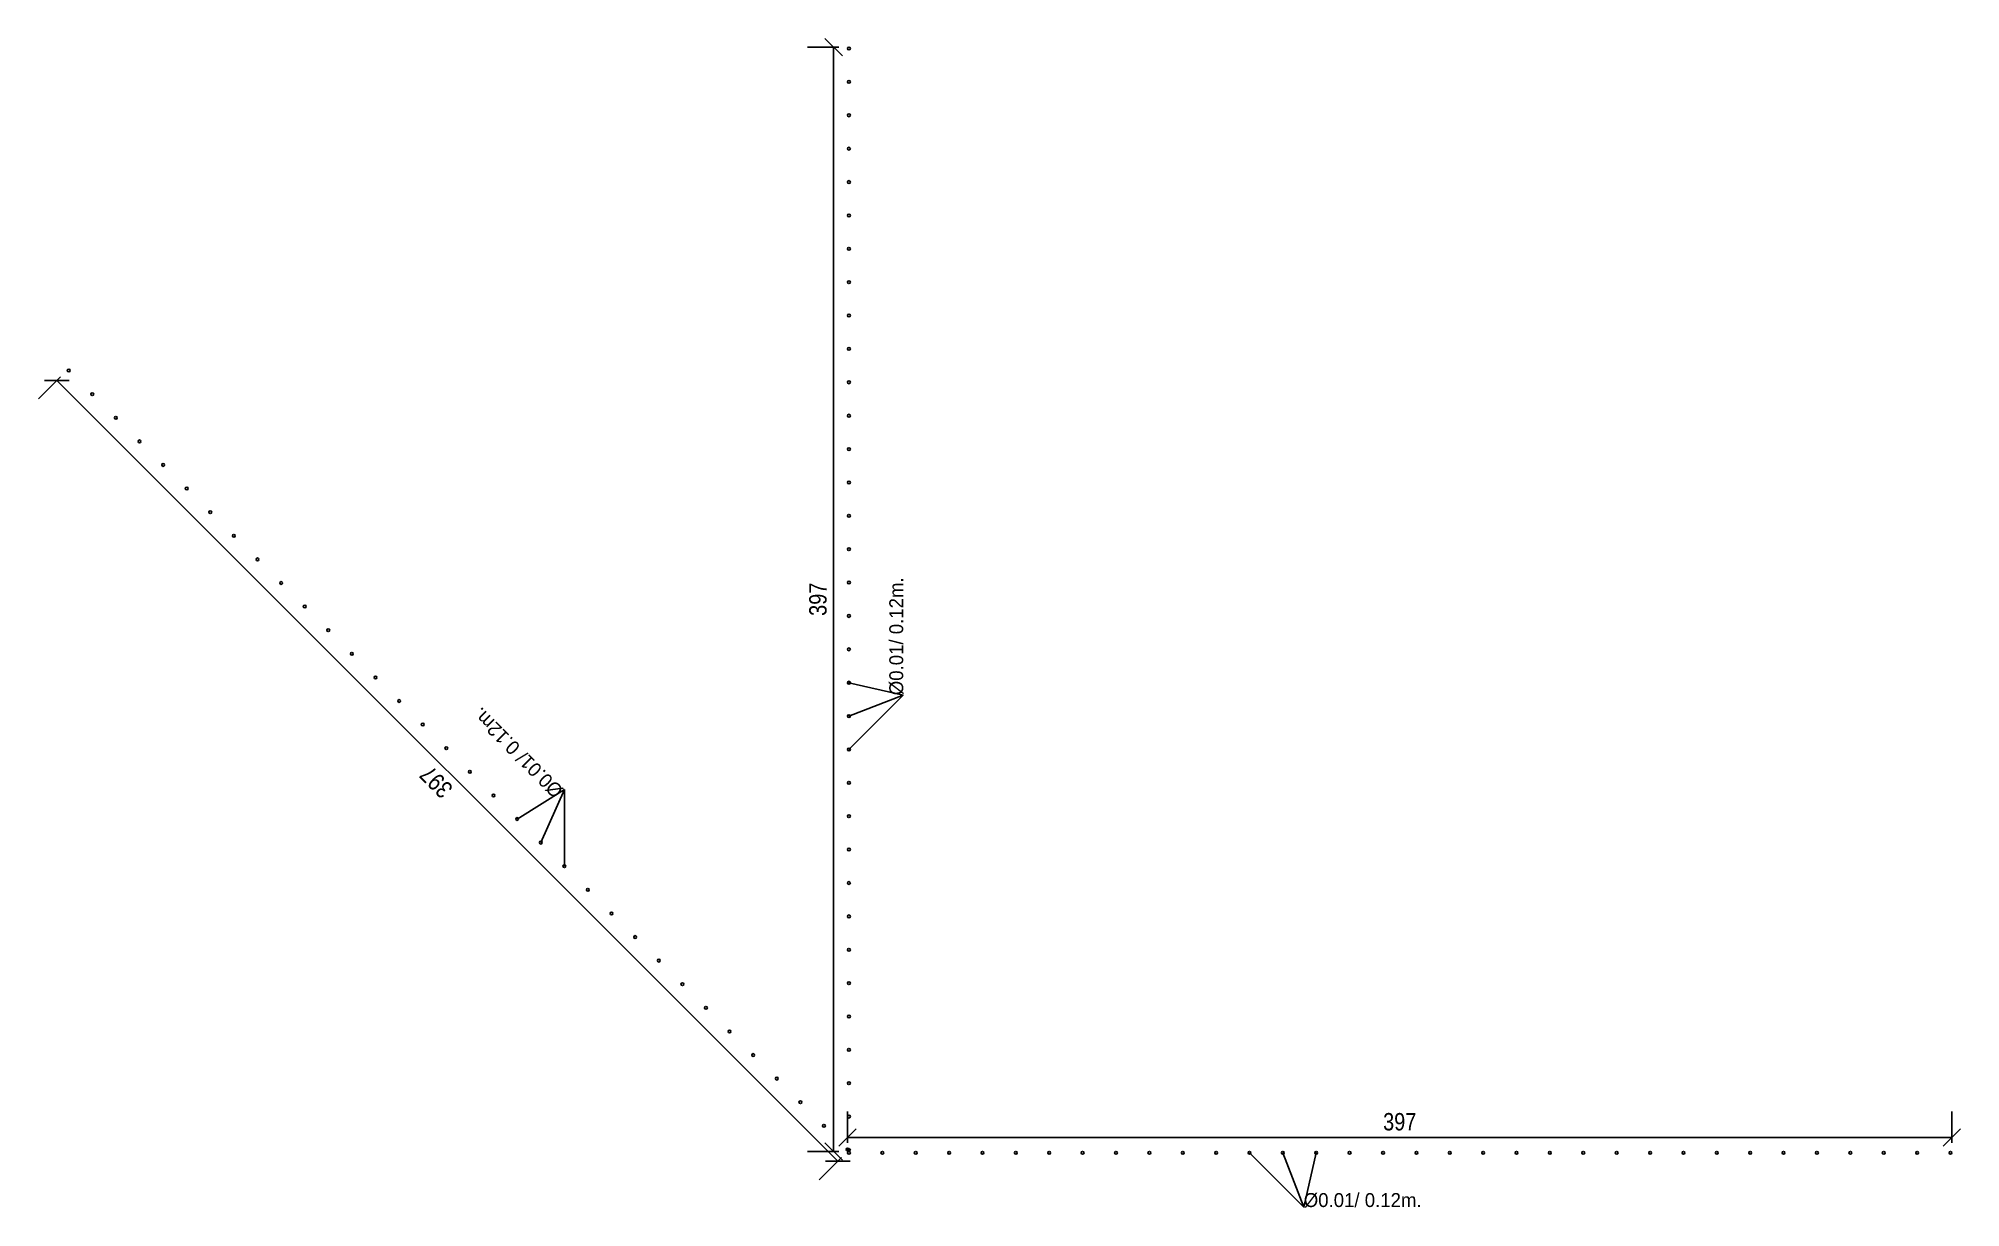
# Model space of a CAD drawing. Header units: metres. Extents: x 7.09 to 14, y 10 to 14.2.
import ezdxf

# ---------------------------------------------------------------- set-up
doc = ezdxf.new("R2010")
doc.units = ezdxf.units.M
doc.styles.add('OpenSansCondensed-Light', font='OpenSansCondensed-Light.ttf')
doc.dimstyles.new('EZ_M_25_H25_CM', dxfattribs={"dimtxt": 0.0625, "dimasz": 0.0625, "dimexe": 0.09375, "dimexo": 0.03125, "dimgap": 0.025, "dimtad": 1, "dimlfac": 100, "dimzin": 12, "dimdsep": 46, "dimtxsty": 'OpenSansCondensed-Light', "dimtsz": 0.03125, "dimcen": 2.5, "dimazin": 3, "dimtfac": 0.5, "dimtmove": 2, "dimatfit": 3})

msp = doc.modelspace()

# ---------------------------------------------------------------- linework, layer by layer
for p, q in [((10.005, 11.885), (10.2, 11.84)), ((10.005, 11.645), (10.2, 11.84)), ((10.005, 11.765), (10.2, 11.84)), ((8.81206, 11.39501), (8.98177, 11.50108)), ((8.89691, 11.31016), (8.98177, 11.50108)), ((8.98177, 11.2253), (8.98177, 11.50108)), ((11.445, 10.195), (11.64, 10)), ((11.565, 10.195), (11.64, 10)), ((11.685, 10.195), (11.64, 10))]:
    msp.add_line(p, q)
for centre in [(10.005, 14.165), (10.005, 14.045), (10.005, 13.925), (10.005, 13.805), (10.005, 13.685), (10.005, 13.565), (10.005, 13.445), (10.005, 13.325), (10.005, 13.205), (10.005, 13.085), (7.19986, 13.00721), (7.28471, 12.92236), (10.005, 12.965), (7.36956, 12.83751), (10.005, 12.845), (7.45442, 12.75266), (10.005, 12.725), (7.53927, 12.6678), (7.62412, 12.58295), (10.005, 12.605), (7.70897, 12.4981), (10.005, 12.485), (7.79383, 12.41324), (10.005, 12.365), (7.87868, 12.32839), (7.96353, 12.24354), (10.005, 12.245), (8.04839, 12.15869), (10.005, 12.125), (8.13324, 12.07383), (8.21809, 11.98898), (10.005, 12.005), (8.30294, 11.90413), (10.005, 11.885), (8.3878, 11.81927), (10.005, 11.765), (8.47265, 11.73442), (8.5575, 11.64957), (10.005, 11.645), (8.64235, 11.56472), (8.72721, 11.47986), (10.005, 11.525), (10.005, 11.405), (8.81206, 11.39501), (8.89691, 11.31016), (10.005, 11.285), (8.98177, 11.2253), (9.06662, 11.14045), (10.005, 11.165), (9.15147, 11.0556), (10.005, 11.045), (9.23632, 10.97075), (10.005, 10.925), (9.32118, 10.88589), (9.40603, 10.80104), (10.005, 10.805), (9.49088, 10.71619), (10.005, 10.685), (9.57574, 10.63134), (9.66059, 10.54648), (10.005, 10.565), (9.74544, 10.46163), (10.005, 10.445), (9.83029, 10.37678), (9.91515, 10.29192), (10.005, 10.325), (10, 10.20707), (10.005, 10.205), (10.005, 10.195), (10.125, 10.195), (10.245, 10.195), (10.365, 10.195), (10.485, 10.195), (10.605, 10.195), (10.725, 10.195), (10.845, 10.195), (10.965, 10.195), (11.085, 10.195), (11.205, 10.195), (11.325, 10.195), (11.445, 10.195), (11.565, 10.195), (11.685, 10.195), (11.805, 10.195), (11.925, 10.195), (12.045, 10.195), (12.165, 10.195), (12.285, 10.195), (12.405, 10.195), (12.525, 10.195), (12.645, 10.195), (12.765, 10.195), (12.885, 10.195), (13.005, 10.195), (13.125, 10.195), (13.245, 10.195), (13.365, 10.195), (13.485, 10.195), (13.605, 10.195), (13.725, 10.195), (13.845, 10.195), (13.965, 10.195)]:
    msp.add_circle(centre, 0.005)

# ---------------------------------------------------------------- texts
for rotation, p in [(90, (10.2, 11.84)), (135, (8.98177, 11.50108))]:
    msp.add_text('Ø0.01/ 0.12m.', height=0.05, rotation=rotation).set_placement(p)
msp.add_text('Ø0.01/ 0.12m.', height=0.05).set_placement((11.64, 10))

# ---------------------------------------------------------------- dimensions: what is measured, and where the dimension line sits
msp.add_linear_dim(base=(9.95, 10.2), p1=(10, 10.2), p2=(10, 14.17), angle=90, dimstyle='EZ_M_25_H25_CM').render()
msp.add_linear_dim(base=(9.96464, 10.16464), p1=(10, 10.2), p2=(7.19279, 13.00721), angle=135, text_rotation=135, dimstyle='EZ_M_25_H25_CM').render()
msp.add_linear_dim(base=(10, 10.25), p1=(10, 10.2), p2=(13.97, 10.2), dimstyle='EZ_M_25_H25_CM').render()

doc.saveas('drawing.dxf')
